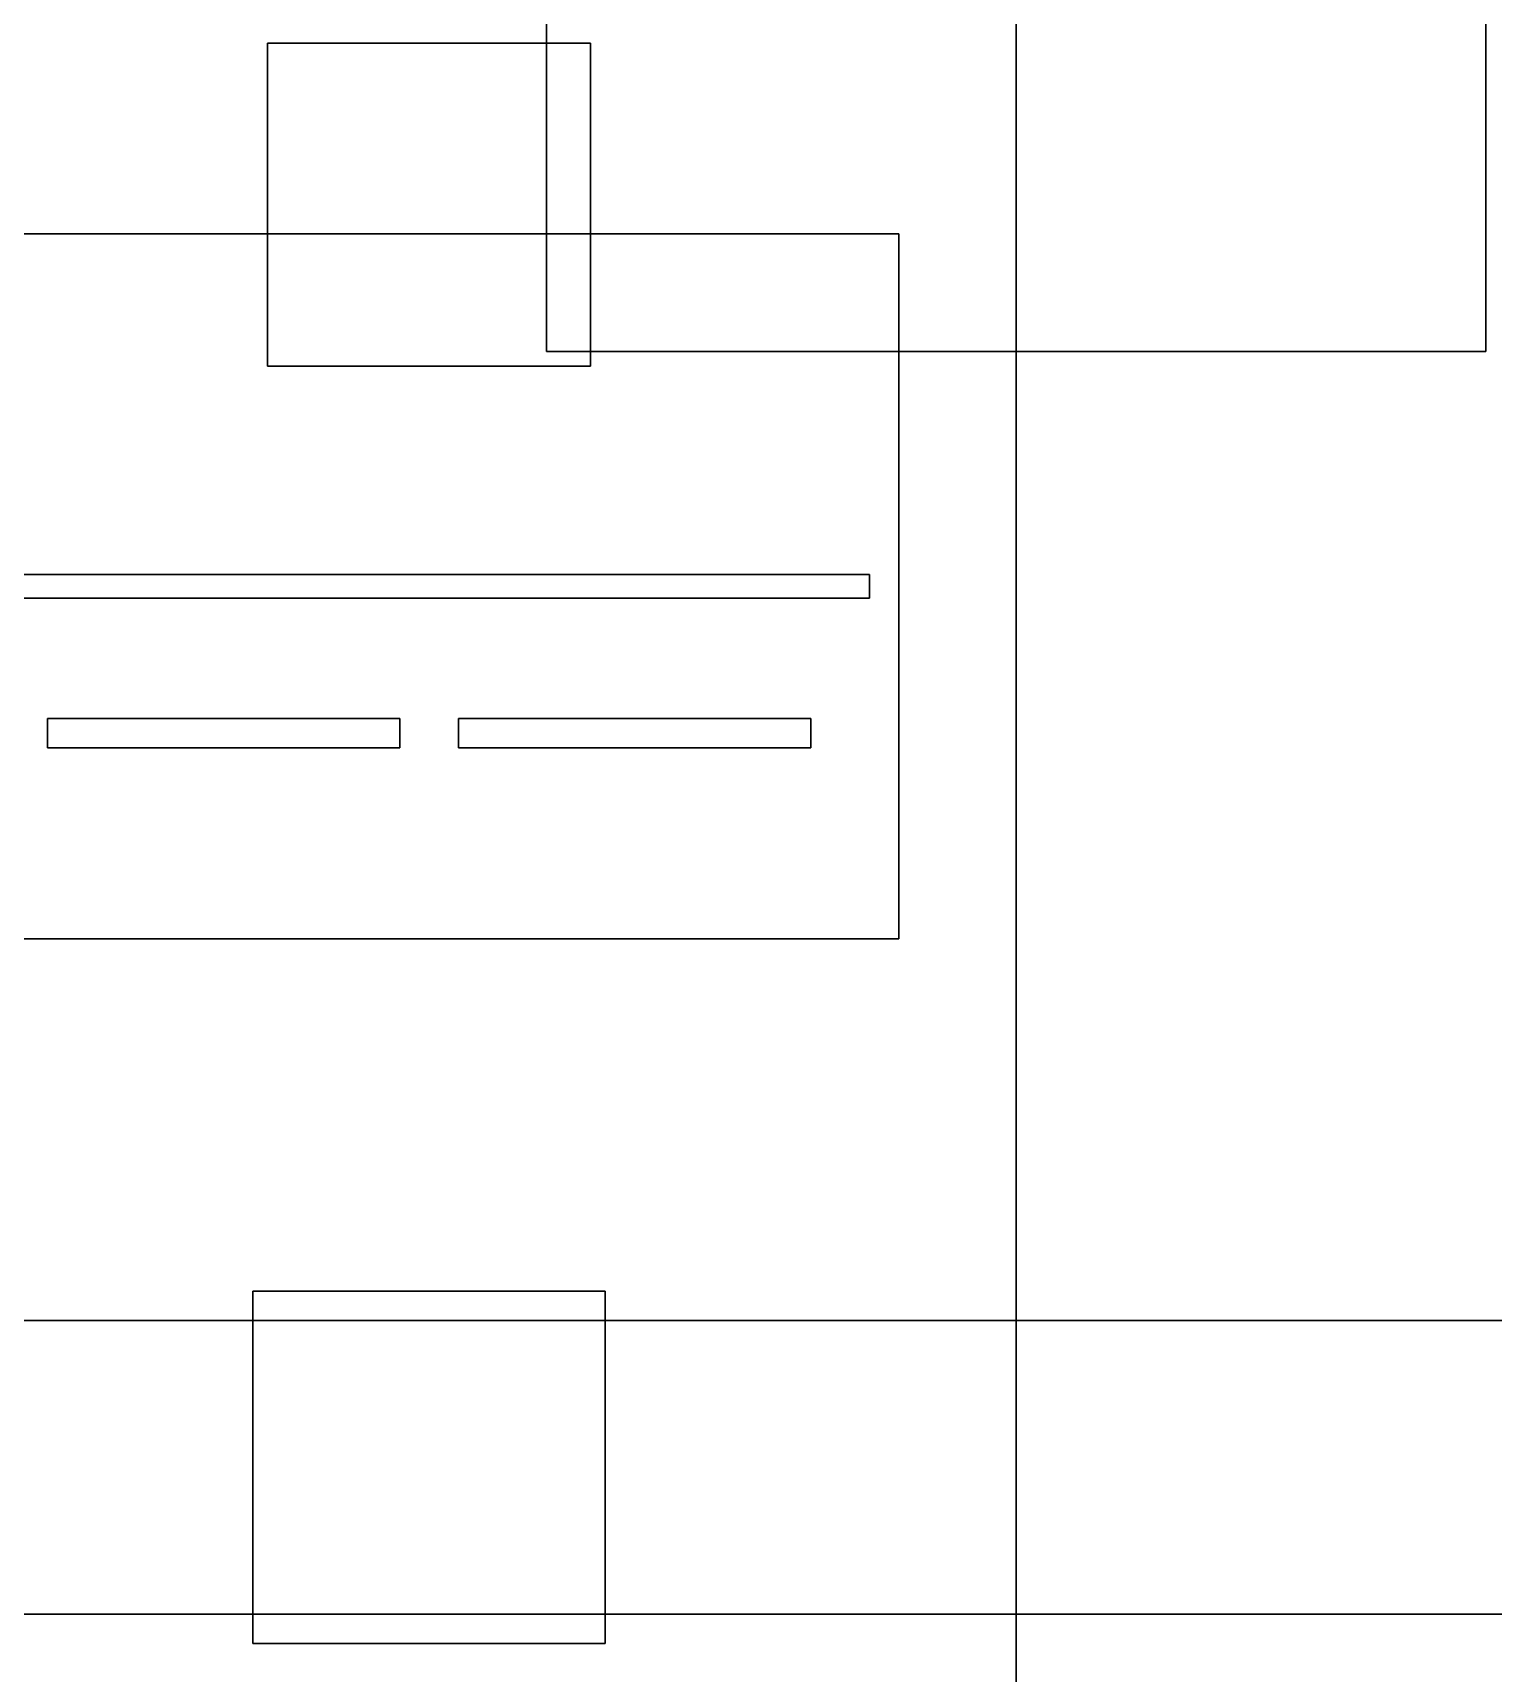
# Model space of a CAD drawing. Extents: x -17000 to 17000, y -13300 to 12090.
# Drawn here: x -12675 to -10188, y -351 to 2442 of the extents above; entities that cross this region are included whole.
import ezdxf

# ---------------------------------------------------------------- set-up
doc = ezdxf.new("R2010")
doc.units = 0
for name, color, linetype in [('A-FURN', 30, 'CONTINUOUS'), ('A-WALL', 7, 'CONTINUOUS'), ('E-LITE', 2, 'CONTINUOUS'), ('M-DIFF', 7, 'CONTINUOUS'), ('M-DUCT', 4, 'CONTINUOUS'), ('S-SLAB', 8, 'CONTINUOUS')]:
    doc.layers.add(name, color=color, linetype=linetype)

msp = doc.modelspace()

# ---------------------------------------------------------------- linework, layer by layer
at = {"layer": 'A-FURN'}
for points in [[(-11800, 1900, 4550), (-10200, 1900, 4550), (-10200, 3100, 4550), (-11800, 3100, 4550)], [(-10200, 1900, 3800), (-11800, 1900, 3800), (-11800, 3100, 3800), (-10200, 3100, 3800)], [(-11800, 1900, 3800), (-11800, 1900, 4550), (-11800, 3100, 4550), (-11800, 3100, 3800)], [(-11800, 1900, 8350), (-10200, 1900, 8350), (-10200, 3100, 8350), (-11800, 3100, 8350)], [(-10200, 1900, 7600), (-11800, 1900, 7600), (-11800, 3100, 7600), (-10200, 3100, 7600)], [(-11800, 1900, 7600), (-11800, 1900, 8350), (-11800, 3100, 8350), (-11800, 3100, 7600)], [(-11800, 1900, 19750), (-10200, 1900, 19750), (-10200, 3100, 19750), (-11800, 3100, 19750)], [(-10200, 1900, 19000), (-11800, 1900, 19000), (-11800, 3100, 19000), (-10200, 3100, 19000)], [(-11800, 1900, 19000), (-11800, 1900, 19750), (-11800, 3100, 19750), (-11800, 3100, 19000)], [(-10200, 1900, 3800), (-10200, 3100, 3800), (-10200, 3100, 4550), (-10200, 1900, 4550)], [(-10200, 1900, 7600), (-10200, 3100, 7600), (-10200, 3100, 8350), (-10200, 1900, 8350)], [(-10200, 1900, 19000), (-10200, 3100, 19000), (-10200, 3100, 19750), (-10200, 1900, 19750)], [(-12275, 1875, 12310), (-11725, 1875, 12310), (-11725, 2425, 12310), (-12275, 2425, 12310)], [(-11725, 1875, 11390), (-12275, 1875, 11390), (-12275, 2425, 11390), (-11725, 2425, 11390)], [(-12275, 2425, 11390), (-12275, 2425, 12310), (-11725, 2425, 12310), (-11725, 2425, 11390)], [(-12275, 1875, 11390), (-12275, 1875, 12310), (-12275, 2425, 12310), (-12275, 2425, 11390)], [(-12275, 1875, 16110), (-11725, 1875, 16110), (-11725, 2425, 16110), (-12275, 2425, 16110)], [(-11725, 1875, 15190), (-12275, 1875, 15190), (-12275, 2425, 15190), (-11725, 2425, 15190)], [(-12275, 2425, 15190), (-12275, 2425, 16110), (-11725, 2425, 16110), (-11725, 2425, 15190)], [(-12275, 1875, 15190), (-12275, 1875, 16110), (-12275, 2425, 16110), (-12275, 2425, 15190)], [(-11725, 1875, 11390), (-11725, 2425, 11390), (-11725, 2425, 12310), (-11725, 1875, 12310)], [(-11725, 1875, 15190), (-11725, 2425, 15190), (-11725, 2425, 16110), (-11725, 1875, 16110)], [(-12800, 900, 12150), (-11200, 900, 12150), (-11200, 2100, 12150), (-12800, 2100, 12150)], [(-11200, 900, 11400), (-12800, 900, 11400), (-12800, 2100, 11400), (-11200, 2100, 11400)], [(-12800, 2100, 11400), (-12800, 2100, 12150), (-11200, 2100, 12150), (-11200, 2100, 11400)], [(-12800, 900, 15950), (-11200, 900, 15950), (-11200, 2100, 15950), (-12800, 2100, 15950)], [(-11200, 900, 15200), (-12800, 900, 15200), (-12800, 2100, 15200), (-11200, 2100, 15200)], [(-12800, 2100, 15200), (-12800, 2100, 15950), (-11200, 2100, 15950), (-11200, 2100, 15200)], [(-11200, 900, 11400), (-11200, 2100, 11400), (-11200, 2100, 12150), (-11200, 900, 12150)], [(-11200, 900, 15200), (-11200, 2100, 15200), (-11200, 2100, 15950), (-11200, 900, 15950)], [(-11800, 1900, 3800), (-10200, 1900, 3800), (-10200, 1900, 4550), (-11800, 1900, 4550)], [(-11800, 1900, 7600), (-10200, 1900, 7600), (-10200, 1900, 8350), (-11800, 1900, 8350)], [(-11800, 1900, 19000), (-10200, 1900, 19000), (-10200, 1900, 19750), (-11800, 1900, 19750)], [(-12275, 1875, 11390), (-11725, 1875, 11390), (-11725, 1875, 12310), (-12275, 1875, 12310)], [(-12275, 1875, 15190), (-11725, 1875, 15190), (-11725, 1875, 16110), (-12275, 1875, 16110)], [(-12750, 1480, 12525), (-11250, 1480, 12525), (-11250, 1520, 12525), (-12750, 1520, 12525)], [(-11250, 1480, 12075), (-12750, 1480, 12075), (-12750, 1520, 12075), (-11250, 1520, 12075)], [(-12750, 1520, 12075), (-12750, 1520, 12525), (-11250, 1520, 12525), (-11250, 1520, 12075)], [(-12750, 1480, 16325), (-11250, 1480, 16325), (-11250, 1520, 16325), (-12750, 1520, 16325)], [(-11250, 1480, 15875), (-12750, 1480, 15875), (-12750, 1520, 15875), (-11250, 1520, 15875)], [(-12750, 1520, 15875), (-12750, 1520, 16325), (-11250, 1520, 16325), (-11250, 1520, 15875)], [(-11250, 1480, 12075), (-11250, 1520, 12075), (-11250, 1520, 12525), (-11250, 1480, 12525)], [(-11250, 1480, 15875), (-11250, 1520, 15875), (-11250, 1520, 16325), (-11250, 1480, 16325)], [(-12750, 1480, 12075), (-11250, 1480, 12075), (-11250, 1480, 12525), (-12750, 1480, 12525)], [(-12750, 1480, 15875), (-11250, 1480, 15875), (-11250, 1480, 16325), (-12750, 1480, 16325)], [(-12650, 1225, 12540), (-12050, 1225, 12540), (-12050, 1275, 12540), (-12650, 1275, 12540)], [(-12050, 1225, 12160), (-12650, 1225, 12160), (-12650, 1275, 12160), (-12050, 1275, 12160)], [(-12650, 1275, 12160), (-12650, 1275, 12540), (-12050, 1275, 12540), (-12050, 1275, 12160)], [(-12650, 1225, 12160), (-12650, 1225, 12540), (-12650, 1275, 12540), (-12650, 1275, 12160)], [(-12650, 1225, 16340), (-12050, 1225, 16340), (-12050, 1275, 16340), (-12650, 1275, 16340)], [(-12050, 1225, 15960), (-12650, 1225, 15960), (-12650, 1275, 15960), (-12050, 1275, 15960)], [(-12650, 1275, 15960), (-12650, 1275, 16340), (-12050, 1275, 16340), (-12050, 1275, 15960)], [(-12650, 1225, 15960), (-12650, 1225, 16340), (-12650, 1275, 16340), (-12650, 1275, 15960)], [(-12050, 1225, 12160), (-12050, 1275, 12160), (-12050, 1275, 12540), (-12050, 1225, 12540)], [(-12050, 1225, 15960), (-12050, 1275, 15960), (-12050, 1275, 16340), (-12050, 1225, 16340)], [(-11950, 1225, 12540), (-11350, 1225, 12540), (-11350, 1275, 12540), (-11950, 1275, 12540)], [(-11350, 1225, 12160), (-11950, 1225, 12160), (-11950, 1275, 12160), (-11350, 1275, 12160)], [(-11950, 1275, 12160), (-11950, 1275, 12540), (-11350, 1275, 12540), (-11350, 1275, 12160)], [(-11950, 1225, 12160), (-11950, 1225, 12540), (-11950, 1275, 12540), (-11950, 1275, 12160)], [(-11950, 1225, 16340), (-11350, 1225, 16340), (-11350, 1275, 16340), (-11950, 1275, 16340)], [(-11350, 1225, 15960), (-11950, 1225, 15960), (-11950, 1275, 15960), (-11350, 1275, 15960)], [(-11950, 1275, 15960), (-11950, 1275, 16340), (-11350, 1275, 16340), (-11350, 1275, 15960)], [(-11950, 1225, 15960), (-11950, 1225, 16340), (-11950, 1275, 16340), (-11950, 1275, 15960)], [(-11350, 1225, 12160), (-11350, 1275, 12160), (-11350, 1275, 12540), (-11350, 1225, 12540)], [(-11350, 1225, 15960), (-11350, 1275, 15960), (-11350, 1275, 16340), (-11350, 1225, 16340)], [(-12650, 1225, 12160), (-12050, 1225, 12160), (-12050, 1225, 12540), (-12650, 1225, 12540)], [(-12650, 1225, 15960), (-12050, 1225, 15960), (-12050, 1225, 16340), (-12650, 1225, 16340)], [(-11950, 1225, 12160), (-11350, 1225, 12160), (-11350, 1225, 12540), (-11950, 1225, 12540)], [(-11950, 1225, 15960), (-11350, 1225, 15960), (-11350, 1225, 16340), (-11950, 1225, 16340)], [(-12800, 900, 11400), (-11200, 900, 11400), (-11200, 900, 12150), (-12800, 900, 12150)], [(-12800, 900, 15200), (-11200, 900, 15200), (-11200, 900, 15950), (-12800, 900, 15950)]]:
    msp.add_3dface(points, dxfattribs=at)
at = {"layer": 'A-WALL'}
for points in [[(-11000, -6000, 26000), (11000, -6000, 26000), (11000, 6000, 26000), (-11000, 6000, 26000)], [(11000, -6000, 22800), (-11000, -6000, 22800), (-11000, 6000, 22800), (11000, 6000, 22800)], [(-11000, -6000, 22800), (-11000, -6000, 26000), (-11000, 6000, 26000), (-11000, 6000, 22800)]]:
    msp.add_3dface(points, dxfattribs=at)
at = {"layer": 'E-LITE'}
for points in [[(-12300, -300, 14120), (-11700, -300, 14120), (-11700, 300, 14120), (-12300, 300, 14120)], [(-11700, -300, 14080), (-12300, -300, 14080), (-12300, 300, 14080), (-11700, 300, 14080)], [(-12300, 300, 14080), (-12300, 300, 14120), (-11700, 300, 14120), (-11700, 300, 14080)], [(-12300, -300, 14080), (-12300, -300, 14120), (-12300, 300, 14120), (-12300, 300, 14080)], [(-12300, -300, 17920), (-11700, -300, 17920), (-11700, 300, 17920), (-12300, 300, 17920)], [(-11700, -300, 17880), (-12300, -300, 17880), (-12300, 300, 17880), (-11700, 300, 17880)], [(-12300, 300, 17880), (-12300, 300, 17920), (-11700, 300, 17920), (-11700, 300, 17880)], [(-12300, -300, 17880), (-12300, -300, 17920), (-12300, 300, 17920), (-12300, 300, 17880)], [(-11700, -300, 14080), (-11700, 300, 14080), (-11700, 300, 14120), (-11700, -300, 14120)], [(-11700, -300, 17880), (-11700, 300, 17880), (-11700, 300, 17920), (-11700, -300, 17920)], [(-12300, -300, 14080), (-11700, -300, 14080), (-11700, -300, 14120), (-12300, -300, 14120)], [(-12300, -300, 17880), (-11700, -300, 17880), (-11700, -300, 17920), (-12300, -300, 17920)]]:
    msp.add_3dface(points, dxfattribs=at)
at = {"layer": 'M-DIFF'}
for points in [[(-12300, -300, 14190), (-11700, -300, 14190), (-11700, 300, 14190), (-12300, 300, 14190)], [(-11700, -300, 14110), (-12300, -300, 14110), (-12300, 300, 14110), (-11700, 300, 14110)], [(-12300, 300, 14110), (-12300, 300, 14190), (-11700, 300, 14190), (-11700, 300, 14110)], [(-12300, -300, 14110), (-12300, -300, 14190), (-12300, 300, 14190), (-12300, 300, 14110)], [(-12300, -300, 17990), (-11700, -300, 17990), (-11700, 300, 17990), (-12300, 300, 17990)], [(-11700, -300, 17910), (-12300, -300, 17910), (-12300, 300, 17910), (-11700, 300, 17910)], [(-12300, 300, 17910), (-12300, 300, 17990), (-11700, 300, 17990), (-11700, 300, 17910)], [(-12300, -300, 17910), (-12300, -300, 17990), (-12300, 300, 17990), (-12300, 300, 17910)], [(-11700, -300, 14110), (-11700, 300, 14110), (-11700, 300, 14190), (-11700, -300, 14190)], [(-11700, -300, 17910), (-11700, 300, 17910), (-11700, 300, 17990), (-11700, -300, 17990)], [(-12300, -300, 14110), (-11700, -300, 14110), (-11700, -300, 14190), (-12300, -300, 14190)], [(-12300, -300, 17910), (-11700, -300, 17910), (-11700, -300, 17990), (-12300, -300, 17990)]]:
    msp.add_3dface(points, dxfattribs=at)
at = {"layer": 'M-DUCT'}
for points in [[(-15000, -250, 14500), (15000, -250, 14500), (15000, 250, 14500), (-15000, 250, 14500)], [(15000, -250, 14200), (-15000, -250, 14200), (-15000, 250, 14200), (15000, 250, 14200)], [(-15000, 250, 14200), (-15000, 250, 14500), (15000, 250, 14500), (15000, 250, 14200)], [(-15000, -250, 18300), (15000, -250, 18300), (15000, 250, 18300), (-15000, 250, 18300)], [(15000, -250, 18000), (-15000, -250, 18000), (-15000, 250, 18000), (15000, 250, 18000)], [(-15000, 250, 18000), (-15000, 250, 18300), (15000, 250, 18300), (15000, 250, 18000)], [(-15000, -250, 14200), (15000, -250, 14200), (15000, -250, 14500), (-15000, -250, 14500)], [(-15000, -250, 18000), (15000, -250, 18000), (15000, -250, 18300), (-15000, -250, 18300)]]:
    msp.add_3dface(points, dxfattribs=at)
at = {"layer": 'S-SLAB'}
for points in [[(-17000, -12000, 350), (17000, -12000, 350), (17000, 12000, 350), (-17000, 12000, 350)], [(17000, -12000), (-17000, -12000), (-17000, 12000), (17000, 12000)], [(-17000, -12000, 4150), (17000, -12000, 4150), (17000, 12000, 4150), (-17000, 12000, 4150)], [(17000, -12000, 3800), (-17000, -12000, 3800), (-17000, 12000, 3800), (17000, 12000, 3800)], [(-17000, -12000, 7950), (17000, -12000, 7950), (17000, 12000, 7950), (-17000, 12000, 7950)], [(17000, -12000, 7600), (-17000, -12000, 7600), (-17000, 12000, 7600), (17000, 12000, 7600)], [(-17000, -12000, 11750), (17000, -12000, 11750), (17000, 12000, 11750), (-17000, 12000, 11750)], [(17000, -12000, 11400), (-17000, -12000, 11400), (-17000, 12000, 11400), (17000, 12000, 11400)], [(-17000, -12000, 15550), (17000, -12000, 15550), (17000, 12000, 15550), (-17000, 12000, 15550)], [(17000, -12000, 15200), (-17000, -12000, 15200), (-17000, 12000, 15200), (17000, 12000, 15200)], [(-17000, -12000, 19350), (17000, -12000, 19350), (17000, 12000, 19350), (-17000, 12000, 19350)], [(17000, -12000, 19000), (-17000, -12000, 19000), (-17000, 12000, 19000), (17000, 12000, 19000)], [(-17000, -12000, 23150), (17000, -12000, 23150), (17000, 12000, 23150), (-17000, 12000, 23150)], [(17000, -12000, 22800), (-17000, -12000, 22800), (-17000, 12000, 22800), (17000, 12000, 22800)]]:
    msp.add_3dface(points, dxfattribs=at)

doc.saveas('drawing.dxf')
